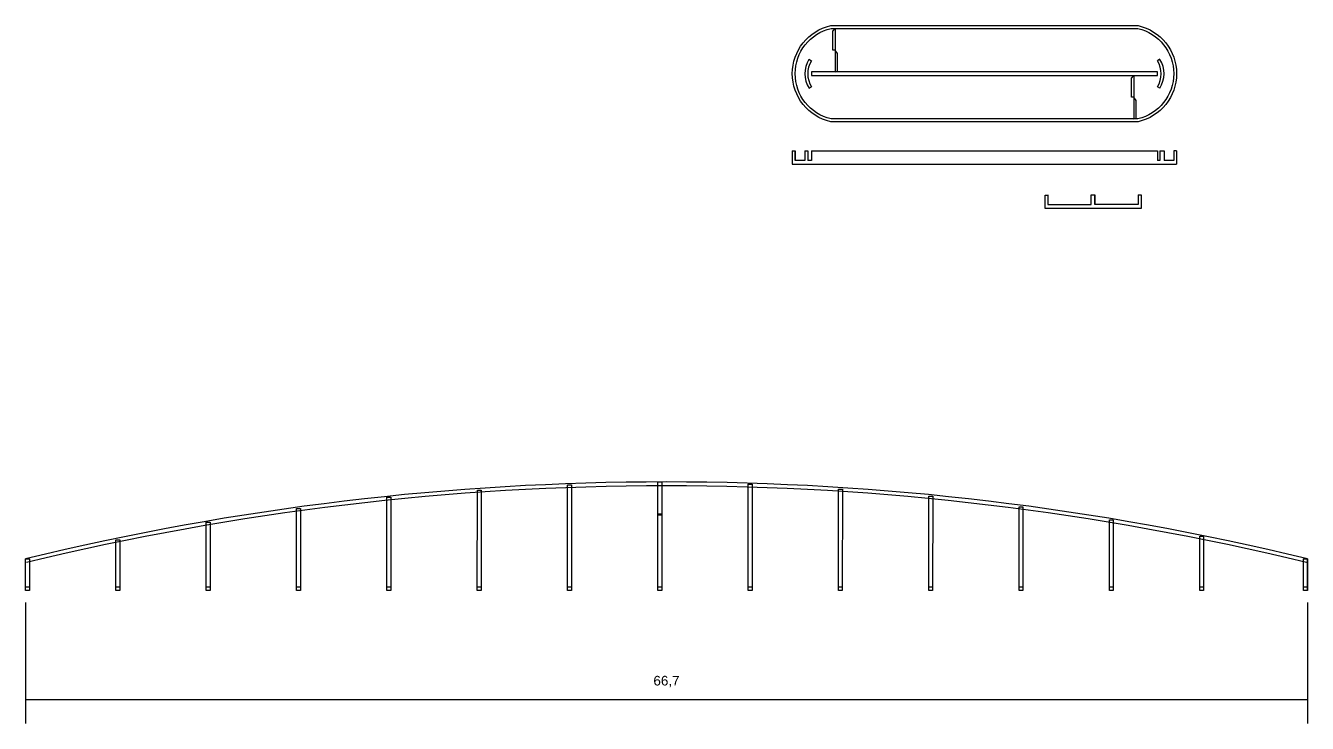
# Model space of a CAD drawing. Header units: metres. Extents: x 2572 to 5235, y 1556 to 2684.
# Drawn here: x 2653.4 to 2720.1, y 1784.2 to 1820.5 of the extents above; entities that cross this region are included whole.
import ezdxf

# ---------------------------------------------------------------- set-up
doc = ezdxf.new("R2010")
doc.units = ezdxf.units.M
doc.styles.get("Standard").update_dxf_attribs({"font": 'arial.ttf'})
doc.dimstyles.new('ISO-25', dxfattribs={"dimtxt": 0.5, "dimasz": 2.4995, "dimexe": 1.25, "dimexo": 0.625, "dimtad": 1, "dimtxsty": 'Standard', "dimblk": 'NONE', "dimblk2": 'NONE', "dimcen": 2.5, "dimadec": 0, "dimazin": 0, "dimtfac": 1, "dimtmove": 0, "dimatfit": 3, "dimfxl": 1, "dimarcsym": 0})

# ---------------------------------------------------------------- blocks, each defined once
blk = doc.blocks.new('*D8')
at = {"color": 0, "lineweight": -2, "transparency": 16777216}
for p, q in [((2653.383, 1790.494), (2653.383, 1784.205)), ((2720.083, 1790.494), (2720.083, 1784.205)), ((2653.383, 1785.455), (2720.083, 1785.455))]:
    blk.add_line(p, q, dxfattribs=at)
at = {"layer": 'Defpoints', "color": 0, "transparency": 16777216}
for p in [(2653.383, 1791.119), (2720.083, 1791.119), (2720.083, 1785.455)]:
    blk.add_point(p, dxfattribs=at)
at = {"color": 0, "transparency": 16777216, "insert": (2686.733, 1786.38), "char_height": 0.5, "attachment_point": 5}
blk.add_mtext('66,7', dxfattribs=at)
blk = doc.blocks.new('_None')

msp = doc.modelspace()

# ---------------------------------------------------------------- linework, layer by layer
for points in [[(2703.279, 1820.522), (2711.279, 1820.522, -0.8), (2711.279, 1815.522), (2703.279, 1815.522), (2695.279, 1815.522, -0.8), (2695.279, 1820.522), (2703.279, 1820.522)], [(2720.083, 1792.769, 0.119947), (2653.383, 1792.769, -0.56493)], [(2720.036, 1792.574, 0.119947), (2653.431, 1792.574, 0.119947)]]:
    msp.add_lwpolyline(points, format="xyb")
msp.add_lwpolyline([(2703.279, 1820.372), (2711.262, 1820.372, -0.794435), (2711.262, 1815.672), (2703.279, 1815.672), (2695.296, 1815.672, -0.794435), (2695.296, 1820.372)], format="xyb", close=True)
for points in [[(2695.503, 1820.372), (2695.503, 1818.122), (2695.624, 1818.157), (2695.624, 1819.069), (2695.503, 1819.247), (2695.382, 1819.247), (2695.382, 1820.241), (2695.503, 1820.372)], [(2694.146, 1818.768), (2694.273, 1818.689)], [(2712.412, 1818.768), (2712.285, 1818.689)], [(2703.279, 1817.922), (2712.279, 1817.922), (2712.279, 1818.122), (2694.279, 1818.122), (2694.279, 1817.922), (2703.279, 1817.922)], [(2711.059, 1817.922), (2711.059, 1815.672), (2711.18, 1815.707), (2711.18, 1816.619), (2711.059, 1816.797), (2710.938, 1816.797), (2710.938, 1817.791), (2711.059, 1817.922)], [(2694.153, 1817.261), (2694.28, 1817.341)], [(2712.405, 1817.261), (2712.278, 1817.341)], [(2693.279, 1814.006), (2693.279, 1813.306), (2713.279, 1813.306)], [(2693.279, 1814.006), (2693.429, 1814.006)], [(2693.429, 1814.006), (2693.429, 1813.506)], [(2693.932, 1813.506), (2693.429, 1813.506), (2693.429, 1814.006)], [(2693.932, 1814.006), (2694.082, 1814.006)], [(2693.932, 1814.006), (2693.932, 1813.506)], [(2694.082, 1814.006), (2694.082, 1813.506)], [(2694.279, 1814.006), (2712.279, 1814.006)], [(2694.279, 1814.006), (2694.279, 1813.506)], [(2712.279, 1814.006), (2712.279, 1813.506)], [(2712.405, 1814.006), (2712.405, 1813.506)], [(2712.405, 1814.006), (2712.626, 1814.006)], [(2712.626, 1814.006), (2712.626, 1813.506)], [(2713.129, 1814.006), (2713.129, 1813.506), (2712.626, 1813.506)], [(2713.279, 1814.006), (2713.129, 1814.006)], [(2713.279, 1814.006), (2713.279, 1813.306)], [(2694.279, 1813.506), (2694.082, 1813.506)], [(2712.405, 1813.506), (2712.279, 1813.506)], [(2711.282, 1811.709), (2711.432, 1811.709), (2711.432, 1811.009), (2706.582, 1811.009), (2706.432, 1811.009), (2706.432, 1811.692), (2706.582, 1811.692)], [(2706.582, 1811.709), (2706.582, 1811.209), (2708.832, 1811.209), (2708.832, 1811.709), (2709.032, 1811.709), (2709.032, 1811.209)], [(2711.282, 1811.709), (2711.282, 1811.209), (2709.032, 1811.209), (2709.032, 1811.709)], [(2676.883, 1791.119), (2676.895, 1796.337), (2677.095, 1796.337), (2677.083, 1791.119)], [(2681.583, 1791.119), (2681.586, 1796.619), (2681.786, 1796.619), (2681.783, 1791.119)], [(2686.283, 1792.769), (2686.283, 1796.769), (2686.483, 1796.769), (2686.483, 1792.769)], [(2690.983, 1791.119), (2690.99, 1796.651), (2691.19, 1796.651), (2691.183, 1791.119)], [(2695.683, 1791.119), (2695.686, 1796.398), (2695.886, 1796.398), (2695.883, 1791.119)], [(2672.183, 1791.119), (2672.183, 1795.974), (2672.383, 1795.974), (2672.383, 1791.119)], [(2700.383, 1791.119), (2700.39, 1796.03), (2700.59, 1796.03), (2700.583, 1791.119)], [(2667.483, 1791.119), (2667.483, 1795.381), (2667.683, 1795.381), (2667.683, 1791.119)], [(2686.283, 1791.119), (2686.283, 1795.119), (2686.483, 1795.119), (2686.483, 1791.119)], [(2686.283, 1791.119), (2686.283, 1795.067), (2686.483, 1795.067), (2686.483, 1791.119)], [(2705.083, 1791.119), (2705.083, 1795.47), (2705.283, 1795.47), (2705.283, 1791.119)], [(2662.783, 1791.119), (2662.783, 1794.676), (2662.983, 1794.676), (2662.983, 1791.119)], [(2709.783, 1791.119), (2709.783, 1794.802), (2709.983, 1794.802), (2709.983, 1791.119)], [(2658.083, 1791.119), (2658.083, 1793.76), (2658.283, 1793.76), (2658.283, 1791.119)], [(2714.483, 1791.119), (2714.483, 1793.942), (2714.683, 1793.942), (2714.683, 1791.119)], [(2653.383, 1791.119), (2653.383, 1792.769), (2653.583, 1792.769), (2653.583, 1791.119)], [(2653.383, 1791.119), (2653.383, 1792.769), (2653.583, 1792.769), (2653.583, 1791.119)], [(2719.883, 1791.119), (2719.883, 1792.769), (2720.083, 1792.769), (2720.083, 1791.119)], [(2720.083, 1791.119), (2720.083, 1792.769), (2719.883, 1792.769)], [(2653.383, 1791.319), (2653.583, 1791.319), (2653.583, 1791.119), (2653.383, 1791.119), (2653.383, 1791.319)], [(2658.083, 1791.319), (2658.283, 1791.319), (2658.283, 1791.119), (2658.083, 1791.119), (2658.083, 1791.319)], [(2662.783, 1791.319), (2662.983, 1791.319), (2662.983, 1791.119), (2662.783, 1791.119), (2662.783, 1791.319)], [(2667.483, 1791.319), (2667.683, 1791.319), (2667.683, 1791.119), (2667.483, 1791.119), (2667.483, 1791.319)], [(2672.183, 1791.319), (2672.383, 1791.319), (2672.383, 1791.119), (2672.183, 1791.119), (2672.183, 1791.319)], [(2676.883, 1791.319), (2677.083, 1791.319), (2677.083, 1791.119), (2676.883, 1791.119), (2676.883, 1791.319)], [(2681.583, 1791.319), (2681.783, 1791.319), (2681.783, 1791.119), (2681.583, 1791.119), (2681.583, 1791.319)], [(2686.283, 1791.319), (2686.483, 1791.319), (2686.483, 1791.119), (2686.283, 1791.119), (2686.283, 1791.319)], [(2690.983, 1791.319), (2691.183, 1791.319), (2691.183, 1791.119), (2690.983, 1791.119), (2690.983, 1791.319)], [(2695.683, 1791.319), (2695.883, 1791.319), (2695.883, 1791.119), (2695.683, 1791.119), (2695.683, 1791.319)], [(2700.383, 1791.319), (2700.583, 1791.319), (2700.583, 1791.119), (2700.383, 1791.119), (2700.383, 1791.319)], [(2705.083, 1791.319), (2705.283, 1791.319), (2705.283, 1791.119), (2705.083, 1791.119), (2705.083, 1791.319)], [(2709.783, 1791.319), (2709.983, 1791.319), (2709.983, 1791.119), (2709.783, 1791.119), (2709.783, 1791.319)], [(2714.483, 1791.319), (2714.683, 1791.319), (2714.683, 1791.119), (2714.483, 1791.119), (2714.483, 1791.319)], [(2719.883, 1791.319), (2720.083, 1791.319), (2720.083, 1791.119), (2719.883, 1791.119), (2719.883, 1791.319)]]:
    msp.add_lwpolyline(points)
for centre, radius, start, end in [((2695.345, 1818.02), 1.413, 148.04563, 212.50966), ((2695.345, 1818.02), 1.263, 148.04563, 212.50966), ((2711.213, 1818.02), 1.263, 327.49034, 31.95437), ((2711.213, 1818.02), 1.413, 327.49034, 31.95437)]:
    msp.add_arc(centre, radius, start, end)

# ---------------------------------------------------------------- dimensions: what is measured, and where the dimension line sits
dim = msp.add_linear_dim(base=(2720.083, 1785.455), p1=(2653.383, 1791.119), p2=(2720.083, 1791.119), dimstyle='ISO-25')
dim.commit()
dim.dimension.update_dxf_attribs({"geometry": '*D8', "text_midpoint": (2686.733, 1786.38)})

doc.saveas('drawing.dxf')
